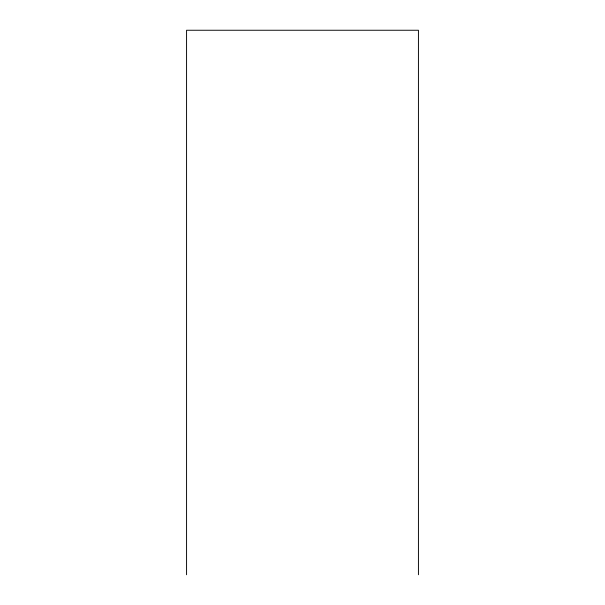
<?xml version="1.0" encoding="UTF-8"?>
<svg xmlns="http://www.w3.org/2000/svg" width="605" height="605" viewBox="0 0 605 605"><rect width="100%" height="100%" fill="white"/><g stroke="black" fill="none" stroke-linecap="round" stroke-linejoin="round"><path stroke-width="0.91" d="M418.433 574.75L418.433 30.25L186.567 30.25L186.567 574.75"/></g></svg>
